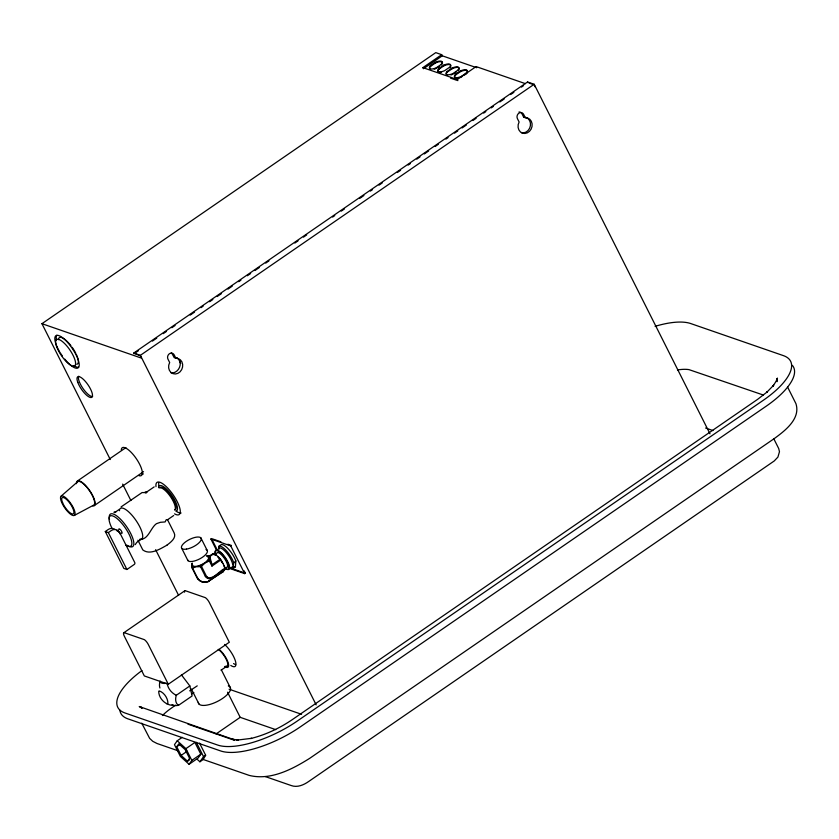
<?xml version="1.0" encoding="UTF-8"?>
<svg xmlns="http://www.w3.org/2000/svg" width="839" height="839" viewBox="0 0 839 839"><rect width="100%" height="100%" fill="white"/><g stroke="black" fill="none" stroke-linecap="round" stroke-linejoin="round"><path stroke-width="1.26" d="M776.83 380.455L776.883 378.756L776.62 381.273L777.438 378.095L776.432 381L777.155 379.616L772.929 386.213L773.726 385.153L766.678 392.4L767.433 391.74L757.554 399.395L292.266 719.652C279.628 728.21 265.606 734.859 250.756 738.53L251.658 738.33L236.86 740.134L238.276 740.124L232.497 739.18L234.018 739.673L139.232 706.522L142.116 708.221L140.386 706.721L141.634 707.896M207.757 581.721L223.038 571.852L225.009 569.083A10.991 3.503 55.5 0 0 224.873 568.433L223.331 563.871L220.678 560.074A10.991 3.503 55.5 0 0 220.059 559.256L217.532 556.089L213.893 553.677A10.991 3.503 55.5 0 0 213.41 553.509L213.148 554.264M116.652 530.72L117.418 530.657M218.675 548.412A11.578 3.681 55.5 0 1 225.953 552.188A11.578 3.681 55.5 0 1 232.623 564.049L233.441 565.392L232.413 566.87L233.221 568.339L235.413 566.828L235.843 560.945A13.246 4.216 55.5 0 0 228.806 549.472A13.246 4.216 55.5 0 0 221.276 544.605L219.084 546.105L218.864 549.052L219.084 546.105A13.246 4.216 55.5 0 1 226.614 550.982A13.246 4.216 55.5 0 1 233.662 562.455L233.221 568.339A13.246 4.216 55.5 0 1 231.26 568.024M119.442 510.72L119.526 510.175M192.162 563.378A10.991 4.132 -26.7 0 0 191.9 563.714L192.026 567.835L196.746 577.222A10.98 9.554 -70.9 0 0 197.564 578.564L198.581 579.739A10.98 9.554 -70.9 0 0 207.023 581.784M206.446 555.942L209.173 556.037A10.991 4.132 -26.7 0 1 209.656 556.194L209.781 560.316L212.036 564.783A17.997 8.841 -76.4 0 1 211.952 566.084L220.678 560.074M232.623 564.049L235.843 560.945M177.239 740.774L174.46 744.665L180.375 756.432L189.069 764.287L198.056 758.099L200.825 754.209L194.91 742.452L185.922 748.64L177.239 740.774L182.231 737.334M176.735 746.72L178.78 743.847L185.199 749.657L189.572 758.341L187.517 761.225L181.098 755.415L176.735 746.72L179.756 744.644M189.069 764.287L191.837 760.396L200.825 754.209M197.05 759.19L199.902 761.77L203.541 756.663L205.639 755.215L199.546 743.092M205.639 755.215L203.227 759.484L199.902 761.77M113.852 512.262L115.95 511.78L114.628 512.598L120.008 508.895A18.668 5.946 55.5 0 1 136.149 520.652A18.668 5.946 55.5 0 1 140.847 539.487L139.746 539.341C148.388 539.98 150.443 527.93 156.442 523.683L160.385 522.309L165.115 521.942L166.206 519.75L167.517 519.698L174.103 532.807C176.746 538.009 170.338 542.539 166.888 545.203M135.257 544.605L136.778 542.372L142.169 538.669M192.026 567.835A10.991 4.132 -26.7 0 0 192.509 568.003L196.221 566.765L200.521 566.703A10.991 4.132 -26.7 0 0 201.454 566.304L205.094 563.011L209.331 560.882A10.991 4.132 -26.7 0 0 209.781 560.316M61.289 495.985L77.912 481.523M110.276 459.531L41.95 323.686L435.766 52.626L441.702 54.682L442.268 55.804L476.678 67.718L476.112 66.585L457.297 79.537L422.887 67.623L441.702 54.682M424.503 68.032L442.268 55.804M441.199 64.414L436.364 67.739A7.1 2.674 -26.7 0 1 430.26 68.861A7.1 2.674 -26.7 0 1 430.407 65.683L435.242 62.348A7.1 2.674 -26.7 0 1 441.356 61.226A7.1 2.674 -26.7 0 1 441.199 64.414L441.482 64.981M430.029 69.144A7.1 2.674 -26.7 0 1 430.69 66.239L435.535 62.915A7.1 2.674 -26.7 0 1 442.048 64.257M437.612 67.634L439.552 66.312M438.745 68.567L443.579 65.232A7.1 2.674 -26.7 0 1 449.694 64.11A7.1 2.674 -26.7 0 1 449.536 67.298L444.701 70.623A7.1 2.674 -26.7 0 1 438.598 71.745A7.1 2.674 -26.7 0 1 438.745 68.567L439.028 69.134A7.1 2.674 -26.7 0 0 438.052 71.63M439.028 69.134L443.862 65.799A7.1 2.674 -26.7 0 1 450.742 66.47M457.874 70.182L453.039 73.507A7.1 2.674 -26.7 0 1 446.935 74.64A7.1 2.674 -26.7 0 1 447.082 71.451L451.917 68.127A7.1 2.674 -26.7 0 1 458.031 66.994A7.1 2.674 -26.7 0 1 457.874 70.182L458.157 70.749A7.1 2.674 -26.7 0 0 458.314 67.56A7.1 2.674 -26.7 0 0 452.2 68.683L447.365 72.018A7.1 2.674 -26.7 0 0 447.218 75.195M454.287 73.413L456.227 72.081M466.211 73.066L461.377 76.401A7.1 2.674 -26.7 0 1 455.273 77.524A7.1 2.674 -26.7 0 1 455.42 74.335L460.254 71.011A7.1 2.674 -26.7 0 1 466.369 69.889A7.1 2.674 -26.7 0 1 466.211 73.066L466.494 73.633L464.565 74.965M458.157 78.111A7.1 2.674 -26.7 0 1 455.703 74.902L460.538 71.577A7.1 2.674 -26.7 0 1 467.417 72.238M41.95 323.686L141.455 358.127L140.323 355.893L133.747 353.03L527.563 81.97L534.181 84.267L709.983 433.805M134.083 353.712L138.404 350.744M152.425 341.095L156.746 338.117M163.217 333.66L166.458 331.436M171.848 327.724L175.089 325.501M190.191 315.097L194.512 312.129M200.982 307.672L203.143 306.183M209.614 301.736L212.854 299.502M217.165 296.534L221.486 293.566M227.956 289.109L232.277 286.13M238.748 281.684L240.908 280.195M247.379 275.737L250.62 273.514M254.93 270.536L259.251 267.568M265.722 263.11L268.962 260.887M294.856 243.058L298.086 240.835M303.487 237.122L306.717 234.899M332.622 217.07L334.771 215.581M341.253 211.134L344.483 208.901M359.595 198.507L363.906 195.529M370.377 191.082L372.537 189.593M379.008 185.136L382.248 182.912M397.35 172.509L400.591 170.286M408.142 165.084L410.302 163.605M416.773 159.148L420.014 156.914M424.324 153.946L428.645 150.978M435.116 146.521L438.357 144.298M445.908 139.096L448.068 137.606M454.539 133.149L457.779 130.926M462.09 127.958L466.411 124.98M472.881 120.533L476.122 118.299M483.673 113.097L485.833 111.618M491.224 107.906L493.384 106.417M499.855 101.959L504.176 98.992M510.647 94.534L513.888 92.311M521.438 87.109L523.588 85.62M133.747 353.03L140.365 355.327L534.181 84.267M77.513 480.936L125.902 447.627M94.083 505.718L143.542 471.665M121.11 506.882L142.053 492.566L146.741 492.608L144.801 492.357L146.804 491.979L145.567 492.745L154.166 486.903M117.9 530.93L119.736 532.65L134.754 562.529A1.416 1.238 -70.9 0 1 134.24 564.458L126.92 569.503L123.878 568.443L105.305 531.527L108.189 529.535A7.1 6.177 -70.9 0 1 115.142 529.64M105.305 531.527L108.346 532.576L111.23 530.594A7.1 6.177 -70.9 0 1 118.781 531.265M167.391 519.865L173.673 515.545M216.703 550.583L210.893 539.016L211.533 538.575L217.353 550.132M209.173 556.037L213.41 553.509M213.893 553.677L209.802 556.488A7.782 3.817 -76.4 0 0 209.32 556.32M210.893 539.016L230.735 545.885L231.386 545.444L227.883 544.228M220.059 559.256L212.036 564.783L209.656 556.194M123.669 632.858L184.685 590.866M224.873 568.433C218.843 570.803 212.372 581.972 205.23 576.078L200.521 566.703M225.009 569.083L212.34 577.798A5.936 5.16 -70.9 0 1 205.23 576.078M222.555 571.684L209.897 580.41A10.98 9.554 -70.9 0 1 208.492 581.217M229.519 568.381L244.694 573.635L245.345 573.194L244.18 570.887M168.303 684.236L148.335 644.551A5.328 1.699 55.5 0 0 144.36 639.654L124.046 632.627A5.328 1.699 55.5 0 0 124.35 636.245L144.318 675.94L168.303 684.236L229.32 642.244L209.351 602.559A5.328 1.699 55.5 0 0 205.366 597.662L185.062 590.625A5.328 1.699 55.5 0 0 184.59 592.166M172.089 704.529A15.889 5.558 -27.3 0 0 178.529 705.316A15.889 9.344 -48.7 0 1 176.284 695.29L189.845 685.945L181.413 674.829M175.519 705.169L168.67 710.077A42.579 16.014 -26.7 0 0 162.399 715.541M191.691 694.031L193.851 692.553M178.529 705.316L192.089 695.982L189.845 685.945M181.098 755.415L187.149 751.251M216.084 733.936L240.195 717.335L275.737 729.636M187.517 761.225L189.541 759.83M189.687 690.864L197.249 685.862M221.024 670.162L227.505 665.883M166.951 545.172C160.259 548.895 150.034 555.512 142.787 549.902L137.921 540.222M74.304 515.44A11.715 3.734 55.5 0 0 67.445 499.373A11.715 3.734 55.5 0 0 61.646 502.33A11.715 3.734 55.5 0 0 74.304 515.44L93.685 505.12A14.211 4.52 55.5 0 0 88.798 489.735A14.211 4.52 55.5 0 0 77.125 482.456M166.604 703.711L167.905 703.386C168.02 698.342 164.045 692.437 159.221 690.896L158.707 691.284C158.697 698.698 165.891 705.599 173.495 705.337M203.982 582.14L205.23 582.235M206.016 549.514L206.048 549.524A10.938 4.111 -26.7 0 1 200.238 558.617A10.938 4.111 -26.7 0 1 187.558 559.634M476.112 66.585L525.413 83.659M450.491 78.111L456.636 80.24M518.984 111.996A3.975 3.461 -70.9 0 1 521.973 113.779L523.672 117.156L525.329 117.722A7.981 6.943 -70.9 0 1 532.02 126.542A7.981 6.943 -70.9 0 1 522.456 133.128A7.981 6.943 -70.9 0 1 519.11 122.001L517.422 118.624A3.975 3.461 -70.9 0 1 518.869 113.202A3.975 3.461 -70.9 0 1 523.63 114.356L525.329 117.722M763.343 395.033L688.966 369.621A42.579 16.014 -26.7 0 0 677.472 369.957M705.589 428.016L712.961 430.564M175.875 358.243L174.187 354.876A3.975 3.461 -70.9 0 0 169.426 353.722A3.975 3.461 -70.9 0 0 167.968 359.144L169.667 362.521A7.981 6.943 -70.9 0 0 173.012 373.649A7.981 6.943 -70.9 0 0 182.566 367.062A7.981 6.943 -70.9 0 0 175.875 358.243L174.229 357.666L171.995 353.523A3.975 3.461 -70.9 0 0 171.282 352.936M212.697 538.974L220.877 541.805M228.995 567.542L245.345 573.194M229.089 689.207L301.558 714.293M187.967 724.183L234.689 740.355M265.313 776.578L291.164 785.524C297.247 787.842 303.812 784.958 308.783 781.424L774.219 460.978L777.921 457.077L779.473 451.707L778.707 448.54L773.715 438.619M177.91 750.727L157.029 743.501L152.761 741.309L149.636 738.362L141.76 723.187M202.493 759.232L249.183 775.393C270.473 780.731 292.077 769.363 309.633 758.383L774.607 438.346C785.168 430.606 800.784 418.682 795.938 403.664L787.496 386.863M529.105 83.071L532.681 84.32M175.959 357.781L177.501 358.41M200.416 581.07L201.549 581.595M117.974 530.982L119.683 532.912A2.653 0.849 55.5 0 1 120.071 533.95M207.632 577.347L207.013 576.844A5.044 4.394 -70.9 0 1 206.163 575.69L201.454 566.304M176.84 357.802L178.78 359.512L180.668 363.423M196.976 577.305L198.455 579.466M535.282 87.067L534.149 84.833M527.563 81.97L527.909 82.652M460.254 71.011L460.538 71.577M461.377 76.401L461.66 76.957M455.42 74.335L455.703 74.902M451.917 68.127L452.2 68.683M457.297 79.537L457.863 80.67M453.039 73.507L453.322 74.073M447.082 71.451L447.365 72.018M443.579 65.232L443.862 65.799M435.242 62.348L435.535 62.915M436.364 67.739L436.647 68.305M430.407 65.683L430.69 66.239M422.887 67.623L423.454 68.756M140.365 355.327L316.167 704.865M230.735 545.885L244.694 573.635M200.899 537.914L207.055 550.164M209.331 560.882L211.952 566.084M192.509 568.003L197.217 577.379A10.98 9.554 -70.9 0 0 208.974 581.385M181.79 548.391L187.946 560.641M221.36 669.847L229.98 686.994M227.558 692.217L240.195 717.335M122.641 484.113L130.884 500.505M155.614 549.681L178.581 595.333M191.439 689.092L198.916 703.952M108.346 532.576L126.92 569.503M196.336 742.337L203.541 756.663M185.922 748.64L191.837 760.396M179.682 361.001L180.175 362.784A7.981 6.387 -61.1 0 1 170.946 372.789M776.61 379.983L777.04 381.651M523.672 117.156A7.981 6.943 -70.9 0 1 530.416 125.63A7.981 6.943 -70.9 0 1 521.386 132.73M59.674 351.856A19.538 6.219 55.5 0 1 60.586 336.408A19.538 6.219 55.5 0 1 79.013 362.868A19.538 6.219 55.5 0 1 64.75 359.134M62.453 356.114A19.538 6.219 55.5 0 1 60.324 352.925M78.614 367.262A19.538 6.219 55.5 0 1 73.895 365.636M56.454 340.015A19.538 6.219 55.5 0 1 56.811 335.254M58.426 339.659A15.983 5.086 55.5 0 1 68.955 343.298M69.606 344.042A15.983 5.086 55.5 0 1 70.895 345.626M72.133 347.283A15.983 5.086 55.5 0 1 75.846 353.408M76.391 354.551A15.983 5.086 55.5 0 1 76.758 364.273M121.309 449.851A16.864 5.37 55.5 0 1 136.4 458.807A16.864 5.37 55.5 0 1 138.844 475.598M224.611 644.425A15.092 4.803 55.5 0 1 235.434 661.048A15.092 4.803 55.5 0 1 230.788 665.453M235.591 664.603A15.092 4.803 55.5 0 1 233.557 663.544M92.636 396.564A12.428 3.954 55.5 0 1 82.778 388.195A12.428 3.954 55.5 0 1 78.761 376.197M155.991 486.62A19.538 6.219 55.5 0 1 164.926 485.435A19.538 6.219 55.5 0 1 179.305 506.546A19.538 6.219 55.5 0 1 174.543 513.846M181.098 512.996A19.538 6.219 55.5 0 1 176.389 511.371M158.938 485.75A19.538 6.219 55.5 0 1 158.707 482.907M143.417 473.92A16.864 5.37 55.5 0 1 141.623 473.689M467.061 72.92A7.1 2.674 -26.7 0 1 466.494 73.633M452.116 74.577A7.1 2.674 -26.7 0 1 450.942 74.965M450.386 67.141A7.1 2.674 -26.7 0 1 449.819 67.865M441.482 72.343A7.1 2.674 -26.7 0 1 438.367 72.039M435.451 68.798A7.1 2.674 -26.7 0 1 434.266 69.186M228.313 685.935A17.755 6.681 -26.7 0 1 218.853 700.712A17.755 6.681 -26.7 0 1 198.308 702.306M119.851 710.214A63.932 24.048 -26.7 0 0 127.958 718.866L220.594 750.926A63.932 24.048 -26.7 0 0 300.299 726.878L766.227 406.181A63.932 24.048 -26.7 0 0 792.373 365.353M141.948 670.581A63.932 24.048 -26.7 0 0 125.001 712.982L217.637 745.042A63.932 24.048 -26.7 0 0 297.342 720.995L763.27 400.297A63.932 24.048 -26.7 0 0 783.416 355.631L690.77 323.571A63.932 24.048 -26.7 0 0 655.102 326.34M176.284 695.29A15.889 14.903 30.7 0 1 167.076 683.166M159.924 687.99A15.889 9.344 -48.7 0 1 160.113 681.069A15.889 5.558 -27.3 0 0 166.07 683.324M218.234 649.396A10.592 3.377 55.5 0 1 226.687 660.272A10.592 3.377 55.5 0 1 225.628 666.197M219.692 649.837A11.924 3.796 55.5 0 1 228.25 662.988A11.924 3.796 55.5 0 1 224.579 666.47M235.413 566.828A13.246 4.216 55.5 0 1 234.521 566.86M215.266 553.813A11.19 3.566 55.5 0 1 220.091 552.377A11.19 3.566 55.5 0 1 228.596 564.878A11.19 3.566 55.5 0 1 225.261 568.485M215.308 553.415A11.578 3.681 55.5 0 1 220.29 551.926A11.578 3.681 55.5 0 1 229.099 564.846A11.578 3.681 55.5 0 1 225.639 568.59M232.413 566.87A11.578 3.681 55.5 0 1 231.595 567.384M216.567 553.803A8.883 2.832 55.5 0 1 224.516 558.522A8.883 2.832 55.5 0 1 225.806 567.363M223.038 571.852A10.991 3.503 55.5 0 1 222.755 571.768M224.569 570.09A9.764 3.115 55.5 0 1 223.698 570.53M213.505 554.128A9.764 3.115 55.5 0 1 216.315 555.093M218.801 557.348A9.764 3.115 55.5 0 1 222.387 562.161M224.076 565.517A9.764 3.115 55.5 0 1 224.842 569.366M207.065 555.974A9.764 3.671 -26.7 0 1 209.425 557.673M209.257 558.585A9.764 3.671 -26.7 0 1 206.583 561.878M203.416 564.06A9.764 3.671 -26.7 0 1 197.92 566.388M194.7 566.912A9.764 3.671 -26.7 0 1 191.89 565.937M191.837 564.28A9.764 3.671 -26.7 0 1 192.383 563.242M207.485 556.656A8.883 3.346 -26.7 0 1 202.744 564.049A8.883 3.346 -26.7 0 1 192.477 564.846M214.134 554.831A8.883 2.832 55.5 0 1 215.078 554.946M217.647 556.656A8.883 2.832 55.5 0 1 219.084 558.113M220.51 559.865A8.883 2.832 55.5 0 1 222.912 563.735M92.699 505.854A14.913 4.751 55.5 0 0 87.77 488.015L85.347 485.246A14.913 4.751 55.5 0 0 76.485 483.684M159.662 487.837A13.497 4.3 55.5 0 1 171.334 496.331A13.497 4.3 55.5 0 1 174.732 509.955M109.5 519.435A19.706 6.272 55.5 0 1 117.995 516.908A19.706 6.272 55.5 0 1 132.982 538.911A19.706 6.272 55.5 0 1 127.098 545.277M111.923 528.161A18.28 5.821 55.5 0 1 113.601 516.289A18.28 5.821 55.5 0 1 130.15 536.645A18.28 5.821 55.5 0 1 125.588 544.962M158.519 487.721A15.217 4.845 55.5 0 1 170.988 494.192A15.217 4.845 55.5 0 1 175.97 511.161M159.892 487.753A13.497 4.3 55.5 0 1 170.6 496.835A13.497 4.3 55.5 0 1 174.952 509.86M118.813 529.64A2.653 0.849 55.5 0 1 119.956 529.294A2.653 0.849 55.5 0 1 121.98 532.262A2.653 0.849 55.5 0 1 121.183 533.122M56.716 346.832A15.983 5.086 55.5 0 0 73.979 366.182A15.983 5.086 55.5 0 0 66.187 345.207A15.983 5.086 55.5 0 0 56.716 346.832M77.828 382.469A12.428 3.954 55.5 0 0 91.252 397.518A12.428 3.954 55.5 0 0 85.19 381.21A12.428 3.954 55.5 0 0 77.828 382.469M186.531 549.115A10.938 4.111 -26.7 0 0 201.287 538.921A10.938 4.111 -26.7 0 0 186.206 541.417A10.938 4.111 -26.7 0 0 186.531 549.115M62.631 502.865A9.837 3.136 55.5 0 0 73.255 513.888A9.837 3.136 55.5 0 0 67.498 500.39A9.837 3.136 55.5 0 0 62.631 502.865"/></g></svg>
